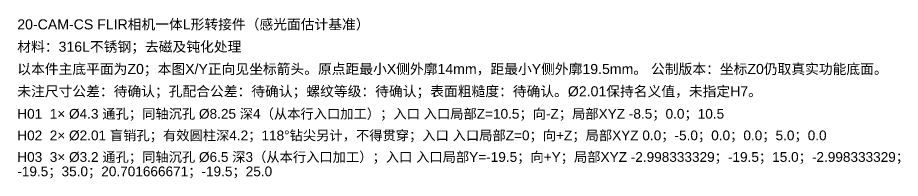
# Model space of a CAD drawing. Header units: millimetres. Extents: x 8 to 338, y 29 to 137.
# Drawn here: x 215 to 337.5, y 114.3 to 136.6 of the extents above; entities that cross this region are included whole.
import ezdxf

# ---------------------------------------------------------------- set-up
doc = ezdxf.new("R2010")
doc.units = ezdxf.units.MM
doc.layers.add('ANNOTATIONS', color=7, linetype='CONTINUOUS', lineweight=18)
doc.styles.add('CJK', font='Arial Unicode.ttf')

msp = doc.modelspace()

# ---------------------------------------------------------------- texts
at = {"layer": 'ANNOTATIONS', "style": 'CJK'}
for s, height, p in [('20-CAM-CS FLIR相机一体L形转接件（感光面估计基准）', 1.4, (215, 135)), ('材料：316L不锈钢；去磁及钝化处理', 1.4, (215, 131.9)), ('以本件主底平面为Z0；本图X/Y正向见坐标箭头。原点距最小X侧外廓14mm，距最小Y侧外廓19.5mm。 公制版本：坐标Z0仍取真实功能底面。', 1.4, (215, 128.8)), ('未注尺寸公差：待确认；孔配合公差：待确认；螺纹等级：待确认；表面粗糙度：待确认。Ø2.01保持名义值，未指定H7。', 1.4, (215, 125.7)), ('H01  1× Ø4.3 通孔；同轴沉孔 Ø8.25 深4（从本行入口加工）；入口 入口局部Z=10.5；向-Z；局部XYZ -8.5；0.0；10.5', 1.35, (215, 122.6)), ('H02  2× Ø2.01 盲销孔；有效圆柱深4.2；118°钻尖另计，不得贯穿；入口 入口局部Z=0；向+Z；局部XYZ 0.0；-5.0；0.0；0.0；5.0；0.0', 1.35, (215, 119.6)), ('H03  3× Ø3.2 通孔；同轴沉孔 Ø6.5 深3（从本行入口加工）；入口 入口局部Y=-19.5；向+Y；局部XYZ -2.998333329；-19.5；15.0；-2.998333329；', 1.35, (215, 116.6)), ('-19.5；35.0；20.701666671；-19.5；25.0', 1.35, (215, 114.6))]:
    msp.add_text(s, height=height, dxfattribs=at).set_placement(p)

doc.saveas('drawing.dxf')
